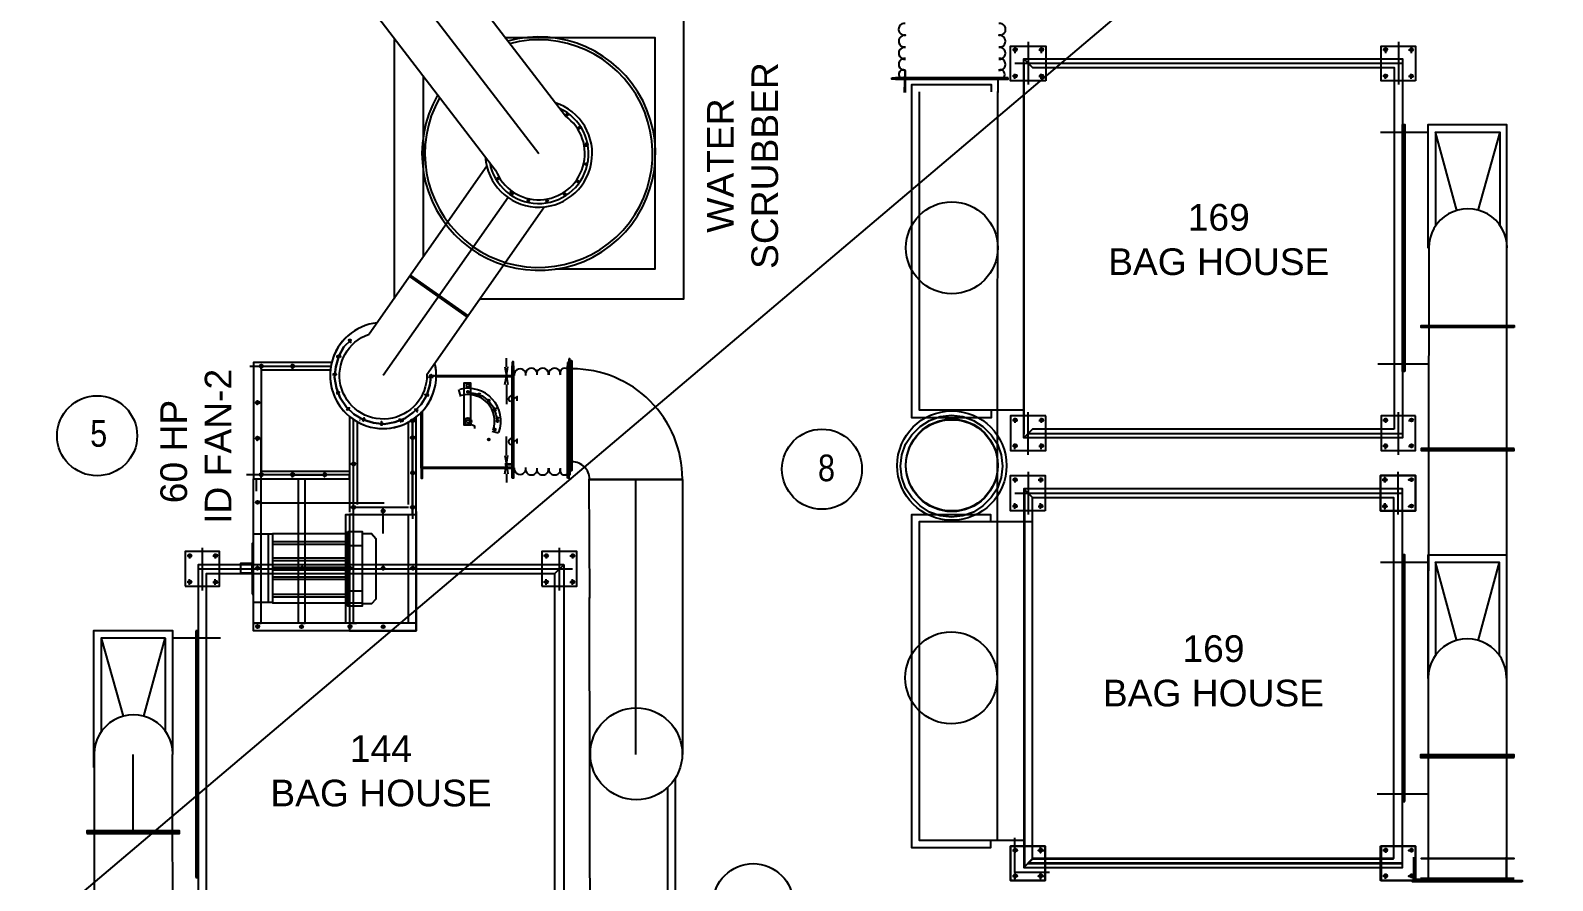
# Model space of a CAD drawing. Header units: metres. Extents: x -488 to 4759, y 38 to 2071.
# Drawn here: x 2949.15 to 2962.29, y 89.87 to 97.21 of the extents above; entities that cross this region are included whole.
import ezdxf
from ezdxf.lldxf.tags import DXFTag

# ---------------------------------------------------------------- set-up
doc = ezdxf.new("R2010")
doc.units = ezdxf.units.M
doc.header["$MEASUREMENT"] = 0
doc.layers.add('0 @ 1', color=7, linetype='Continuous')
doc.styles.add('ARIAL', font='arial.ttf', dxfattribs={"height": 0.8})
doc.styles.add('Arial narrow', font='ARIALN.TTF', dxfattribs={"height": 0.6})
doc.styles.add('CODE', font='swissc.ttf', dxfattribs={"height": 0.25})
tags = doc.linetypes.add('00$1$HIDDEN', pattern=[0.375, 0.25, -0.125]).pattern_tags.tags
tags[6:7] = [DXFTag(74, 4), DXFTag(75, 0), DXFTag(340, '0'), DXFTag(46, 1.0), DXFTag(50, 0.0), DXFTag(44, 0.0), DXFTag(45, 0.0)]
tags[4:5] = [DXFTag(74, 4), DXFTag(75, 0), DXFTag(340, '0'), DXFTag(46, 1.0), DXFTag(50, 0.0), DXFTag(44, 0.0), DXFTag(45, 0.0)]
doc.dimstyles.new('OUTER', dxfattribs={"dimscale": 0, "dimtxt": 0.3, "dimasz": 0.18, "dimexe": 0.18, "dimexo": 0.0625, "dimgap": 0.09, "dimtad": 0, "dimzin": 0, "dimdsep": 46, "dimtxsty": 'CODE', "dimcen": 0.09, "dimse1": 1, "dimse2": 1, "dimclrd": 8, "dimclrt": 1, "dimadec": 0, "dimazin": 0, "dimtfac": 1, "dimtofl": 0, "dimtmove": 0, "dimatfit": 3, "dimfxl": 0, "dimtolj": 1, "dimtzin": 0, "dimarcsym": 0})

# ---------------------------------------------------------------- blocks, each defined once
blk = doc.blocks.new('_ArchTick')
at = {"const_width": 0.15}
blk.add_lwpolyline([(-0.5, -0.5), (0.5, 0.5)], dxfattribs=at)
blk = doc.blocks.new('*D399')
at = {"color": 0, "lineweight": -2}
for p, q in [((2934.464, 104.15), (2948.758, 104.15)), ((2963.945, 104.15), (2949.652, 104.15))]:
    blk.add_line(p, q, dxfattribs=at)
at = {"layer": 'Defpoints', "color": 0, "lineweight": -2}
for p in [(2963.945, 104.15), (2934.464, 100.161), (2963.945, 95.929)]:
    blk.add_point(p, dxfattribs=at)
at = {"color": 0, "lineweight": -2, "xscale": 0.2, "yscale": 0.2, "zscale": 0.2, "rotation": 180}
blk.add_blockref('_ArchTick', (2934.464, 104.15), dxfattribs=at)
at = {"color": 0, "lineweight": -2, "xscale": 0.2, "yscale": 0.2, "zscale": 0.2}
blk.add_blockref('_ArchTick', (2963.945, 104.15), dxfattribs=at)
at = {"color": 0, "lineweight": -2, "insert": (2949.205, 104.15), "char_height": 0.25, "attachment_point": 5, "style": 'CODE'}
blk.add_mtext('\\A1;29.48', dxfattribs=at)

msp = doc.modelspace()

# ---------------------------------------------------------------- linework, layer by layer
at = {"linetype": '00$1$HIDDEN', "lineweight": -2, "ltscale": 2}
msp.add_line((2949.37445, 89.57484), (2964.17391, 102.11778), dxfattribs=at)
for p, q in [((2951.36498, 98.98024), (2953.53964, 96.14547)), ((2951.78341, 99.06231), (2953.76968, 96.47061)), ((2953.09092, 96.03641), (2952.07453, 94.58679)), ((2953.27454, 95.76736), (2952.19699, 94.23052)), ((2952.42378, 95.0849), (2952.92291, 94.73493)), ((2952.42742, 95.0901), (2952.92656, 94.74013)), ((2952.43107, 95.0953), (2952.9302, 94.74533))]:
    msp.add_line(p, q)
for points in [[(2950.99161, 98.84002), (2953.1674, 96.0038, 1.34999671), (2953.76968, 96.47061)], [(2956.70384, 97.26966, 1.13234394), (2956.70489, 97.16746, 1.13234394), (2956.70594, 97.06526)], [(2957.51067, 97.06526, 1.13231524), (2957.51173, 97.16746, 1.13231524), (2957.51278, 97.26966)], [(2953.59006, 95.68644), (2952.57367, 94.23683, -1.96240771), (2952.07453, 94.58679)]]:
    msp.add_lwpolyline(points, format="xyb")
for points in [[(2953.03395, 94.8933), (2953.85404, 94.8933), (2954.79181, 94.8933), (2954.79181, 97.39764), (2953.89198, 97.39764), (2953.38787, 97.39764), (2953.05117, 97.39764)], [(2952.2929, 97.1321), (2952.2929, 96.14547), (2952.2929, 94.8933)], [(2953.24443, 97.14829), (2953.48002, 97.14829), (2953.89198, 97.14829), (2954.54246, 97.14829), (2954.54246, 95.14807), (2953.68437, 95.14807)], [(2957.7642, 97.11159), (2957.7642, 96.74298)], [(2960.96238, 97.11159), (2960.96238, 96.74298)], [(2957.91598, 96.77551), (2957.61243, 96.77551), (2957.61243, 97.07364), (2957.91598, 97.07364), (2957.91598, 96.77551)], [(2957.67205, 97.04112), (2957.62869, 97.04112)], [(2957.65037, 97.0628), (2957.65037, 97.01402)], [(2957.85635, 97.04112), (2957.89972, 97.04112)], [(2957.87804, 97.0628), (2957.87804, 97.01402)], [(2961.10874, 96.77551), (2960.8106, 96.77551), (2960.8106, 97.07364), (2961.10874, 97.07364), (2961.10874, 96.77551)], [(2960.87023, 97.04112), (2960.82687, 97.04112)], [(2960.84855, 97.0628), (2960.84855, 97.01402)], [(2961.04911, 97.04112), (2961.09248, 97.04112)], [(2961.07079, 97.0628), (2961.07079, 97.01402)], [(2956.69634, 96.67252), (2956.70176, 96.86424), (2956.70176, 96.67252)], [(2957.65037, 96.92729), (2960.9949, 96.92729)], [(2957.72626, 96.96523), (2960.9949, 96.96523), (2960.9949, 93.69116), (2957.72626, 93.69116)], [(2957.72626, 96.93271), (2957.72626, 93.72369)], [(2952.54225, 96.81038), (2952.54225, 96.14547), (2952.54225, 95.25386)], [(2956.58792, 96.79919), (2957.56364, 96.79919), (2957.56364, 96.78835), (2956.58792, 96.78835), (2956.58792, 96.79919)], [(2957.59074, 96.79919), (2956.62045, 96.79919), (2956.62045, 96.78835), (2957.59074, 96.78835), (2957.59074, 96.79919)], [(2957.44439, 93.92967), (2957.44439, 93.86462), (2956.76138, 93.86462), (2956.76138, 95.3282), (2956.76138, 96.74298), (2957.44439, 96.74298), (2957.44439, 96.67794)], [(2957.50401, 96.78835), (2957.50401, 96.67252)], [(2957.67205, 96.81345), (2957.62869, 96.81345)], [(2957.65037, 96.79177), (2957.65037, 96.83513)], [(2957.85635, 96.81345), (2957.89972, 96.81345)], [(2957.87804, 96.79177), (2957.87804, 96.83513)], [(2960.87023, 96.81345), (2960.82687, 96.81345)], [(2960.84855, 96.79177), (2960.84855, 96.83513)], [(2961.04911, 96.81345), (2961.09248, 96.81345)], [(2961.07079, 96.79177), (2961.07079, 96.83513)], [(2957.72626, 93.92967), (2956.82643, 93.92967), (2956.82643, 95.3282), (2956.82643, 96.67794)], [(2957.49859, 90.21653), (2957.49859, 93.45266), (2957.50401, 96.68336)], [(2960.80518, 96.33101), (2961.21715, 96.33101)], [(2961.00575, 96.39606), (2961.00575, 94.26575)], [(2961.21715, 95.3282), (2961.21715, 96.39606), (2961.89473, 96.39606), (2961.89473, 95.21436)], [(2961.2822, 96.33101), (2961.2822, 95.52334)], [(2961.4665, 95.65343), (2961.2822, 96.33101), (2961.8351, 96.33101), (2961.64538, 95.65343)], [(2961.8351, 96.33101), (2961.8351, 95.52334)], [(2953.94077, 96.22136), (2953.96245, 96.22678)], [(2953.31198, 95.80939), (2953.30113, 95.78771)], [(2953.88114, 95.87986), (2953.88114, 95.87444)], [(2961.89473, 95.3282), (2961.89473, 91.50122), (2961.89473, 89.86961), (2961.09248, 89.86961)], [(2961.22257, 95.3282), (2961.21715, 91.61506), (2961.21715, 89.86961)], [(2961.15752, 94.65604), (2961.95978, 94.65604)], [(2951.91747, 94.53643), (2951.85819, 94.47716), (2951.81483, 94.39585), (2951.78773, 94.3037), (2951.77688, 94.21154), (2951.79315, 94.11939), (2951.82567, 94.03808), (2951.87988, 93.95677), (2951.94492, 93.89715), (2952.02623, 93.84836), (2952.11296, 93.82126), (2952.20511, 93.81042), (2952.29727, 93.82668), (2952.384, 93.8592), (2952.45988, 93.91341), (2952.52493, 93.97846), (2952.57372, 94.05977), (2952.60082, 94.1465), (2952.61166, 94.23865), (2952.61166, 94.22239), (2952.60082, 94.23323), (2952.61166, 94.22239), (2952.60082, 94.22239), (2952.60082, 94.23323), (2952.61166, 94.22239), (2952.60082, 94.22239), (2952.60082, 94.23323), (2952.61166, 94.22239), (2952.61166, 94.23865), (2952.60082, 94.1465), (2952.57372, 94.05977), (2952.52493, 93.97846), (2952.45988, 93.91341), (2952.384, 93.8592), (2952.29727, 93.82668), (2952.20511, 93.81042), (2952.11296, 93.82126), (2952.02623, 93.84836), (2951.94492, 93.89715), (2951.87988, 93.95677), (2951.82567, 94.03808), (2951.79315, 94.11939), (2951.77688, 94.21154), (2951.78773, 94.3037), (2951.81483, 94.39585), (2951.85819, 94.47716), (2951.92324, 94.5422)], [(2951.81483, 94.38501), (2951.79315, 94.39043)], [(2953.26214, 94.3037), (2953.26214, 94.37958)], [(2953.31093, 94.34706), (2953.31093, 93.37135), (2953.32177, 93.37135), (2953.32177, 94.34706), (2953.31093, 94.34706)], [(2953.79878, 94.37416), (2953.79878, 93.39845), (2953.80962, 93.39845), (2953.80962, 94.37416), (2953.79878, 94.37416)], [(2951.76062, 94.34164), (2951.07762, 94.34164), (2951.07762, 93.33882), (2951.90698, 93.33882), (2951.90698, 93.37135), (2951.01799, 93.37135)], [(2951.74978, 94.30912), (2951.0451, 94.30912)], [(2951.12641, 94.30912), (2951.15893, 94.30912), (2951.14267, 94.30912), (2951.14267, 94.30912), (2951.14267, 94.28743), (2951.14267, 94.32538), (2951.14267, 94.30912), (2951.14267, 94.30912), (2951.14267, 94.30912), (2951.14267, 93.99472), (2951.09388, 93.99472), (2951.12641, 93.99472), (2951.11015, 93.99472), (2951.11015, 93.99472), (2951.11015, 93.97846), (2951.11015, 94.01098), (2951.11015, 93.99472), (2951.11015, 93.99472), (2951.11015, 93.99472)], [(2951.39744, 94.30912), (2951.42996, 94.30912), (2951.4137, 94.30912), (2951.4137, 94.30912), (2951.4137, 94.28743), (2951.4137, 94.32538), (2951.4137, 94.30912), (2951.4137, 94.30912), (2951.4137, 94.30912), (2951.14267, 94.30912), (2951.14267, 94.32538)], [(2951.74436, 94.27659), (2951.14267, 94.27659), (2951.14267, 93.40387), (2951.90698, 93.40387)], [(2951.69015, 94.30912), (2951.4137, 94.30912), (2951.4137, 94.3308)], [(2952.52493, 93.43097), (2952.52493, 93.91341), (2952.52493, 93.43097), (2953.32177, 93.43097), (2953.32177, 94.22781), (2952.64961, 94.22781)], [(2952.64961, 94.22239), (2953.32177, 94.22239), (2953.32177, 93.43639), (2952.52493, 93.43639), (2952.52493, 93.91341), (2952.52493, 93.34424), (2952.53577, 93.34424), (2952.53577, 93.92425)], [(2953.24588, 94.3037), (2953.26214, 94.22781), (2953.27298, 94.3037)], [(2953.31093, 94.22781), (2953.24588, 94.22781)], [(2953.31093, 94.22239), (2953.24588, 94.22239)], [(2953.24588, 94.15192), (2953.26214, 94.22239), (2953.27298, 94.15192)], [(2953.26214, 94.22781), (2953.26214, 94.22239)], [(2953.31093, 93.34424), (2953.31093, 94.31454), (2953.32177, 94.31454), (2953.32177, 93.34424), (2953.31093, 93.34424)], [(2953.78794, 94.34164), (2953.78794, 93.37135), (2953.79878, 93.37135), (2953.79878, 94.34164), (2953.78794, 94.34164)], [(2953.78794, 93.34424), (2953.78794, 94.31454), (2953.79878, 94.31454), (2953.79878, 93.34424), (2953.78794, 93.34424)], [(2953.79878, 93.37135), (2953.79878, 94.34164), (2953.80962, 94.34164), (2953.80962, 93.37135), (2953.79878, 93.37135)], [(2960.7835, 94.3308), (2961.22257, 94.3308)], [(2952.86643, 94.04893), (2952.85017, 94.10855)], [(2952.95316, 93.805), (2952.95316, 94.16276), (2952.89354, 94.16276), (2952.89354, 93.805), (2952.95316, 93.805), (2952.9369, 93.82126), (2952.95858, 93.81584)], [(2952.92606, 94.08687), (2952.99111, 94.07603), (2953.05073, 94.05435), (2953.10494, 94.01098), (2953.14831, 93.95677), (2953.16999, 93.89715), (2953.18083, 93.8321)], [(2953.26214, 94.15192), (2953.26214, 93.98388)], [(2953.13746, 93.93509), (2953.19167, 93.95677)], [(2953.35429, 94.01098), (2953.35429, 94.04893), (2953.32719, 94.03266), (2953.32719, 94.03808), (2953.32177, 94.04893), (2953.31635, 94.04893), (2953.3055, 94.05435), (2953.30008, 94.05435), (2953.28924, 94.04893), (2953.28382, 94.04351), (2953.2784, 94.03266), (2953.2784, 94.02182), (2953.28382, 94.01098), (2953.28924, 94.01098), (2953.29466, 94.00556)], [(2957.49859, 93.44723), (2957.49859, 93.98388)], [(2951.90698, 93.87547), (2951.90698, 93.05153)], [(2951.92324, 93.4635), (2951.95577, 93.4635), (2951.9395, 93.4635), (2951.9395, 93.4635), (2951.9395, 93.44723), (2951.9395, 93.48518), (2951.9395, 93.4635), (2951.9395, 93.4635), (2951.9395, 93.4635), (2951.9395, 93.83752)], [(2951.9395, 93.00274), (2951.9395, 93.85378)], [(2951.97203, 93.8321), (2951.97203, 93.11658)], [(2951.99913, 93.84294), (2951.99371, 93.84294)], [(2952.35147, 93.84836), (2952.35689, 93.8321)], [(2952.41652, 93.11658), (2952.41652, 93.8321)], [(2952.43278, 93.38761), (2952.46531, 93.38761), (2952.44904, 93.38761), (2952.44904, 93.38761), (2952.44904, 93.37135), (2952.44904, 93.40929), (2952.44904, 93.38761), (2952.44904, 93.38761), (2952.44904, 93.38761), (2952.44904, 93.69116), (2952.43278, 93.69116), (2952.46531, 93.69116), (2952.44904, 93.69116), (2952.44904, 93.69116), (2952.44904, 93.66948), (2952.44904, 93.70743), (2952.44904, 93.69116), (2952.44904, 93.69116), (2952.44904, 93.69116), (2952.44904, 93.85378), (2952.44904, 93.84294), (2952.44904, 92.9919)], [(2952.46531, 93.83752), (2952.43278, 93.83752), (2952.44904, 93.83752), (2952.44904, 93.83752), (2952.44904, 93.82126), (2952.44904, 93.85378), (2952.44904, 93.83752), (2952.44904, 93.83752), (2952.44904, 93.83752), (2952.47073, 93.83752)], [(2952.48157, 93.05153), (2952.48157, 93.87547)], [(2956.66381, 93.44723), (2956.67465, 93.54481), (2956.70718, 93.63696), (2956.76138, 93.71827), (2956.83185, 93.78873), (2956.91316, 93.84294), (2957.00531, 93.87547), (2957.10289, 93.88631), (2957.20046, 93.87547), (2957.29261, 93.84294), (2957.37392, 93.78873), (2957.44439, 93.71827), (2957.49859, 93.63696), (2957.53112, 93.54481), (2957.54196, 93.44723), (2957.53112, 93.34966), (2957.49859, 93.25751), (2957.44439, 93.1762), (2957.37392, 93.10573), (2957.29261, 93.05153), (2957.20046, 93.019), (2957.10289, 93.00816), (2957.00531, 93.019), (2956.91316, 93.05153), (2956.83185, 93.10573), (2956.76138, 93.1762), (2956.70718, 93.25751), (2956.67465, 93.34966), (2956.66381, 93.44723)], [(2957.91598, 93.88089), (2957.61243, 93.88089), (2957.61243, 93.58275), (2957.91598, 93.58275), (2957.91598, 93.88089)], [(2957.67205, 93.84294), (2957.62869, 93.84294)], [(2957.65037, 93.86462), (2957.65037, 93.82126)], [(2957.7642, 93.54481), (2957.7642, 93.91341)], [(2957.85635, 93.84294), (2957.89972, 93.84294)], [(2957.87804, 93.86462), (2957.87804, 93.82126)], [(2961.10874, 93.88089), (2960.8106, 93.88089), (2960.8106, 93.58275), (2961.10874, 93.58275), (2961.10874, 93.88089)], [(2960.87023, 93.84294), (2960.82686, 93.84294)], [(2960.84855, 93.86462), (2960.84855, 93.82126)], [(2960.96238, 93.54481), (2960.96238, 93.91341)], [(2961.04911, 93.84294), (2961.09248, 93.84294)], [(2951.12641, 93.37135), (2951.15893, 93.37135), (2951.14267, 93.37135), (2951.14267, 93.37135), (2951.14267, 93.39303), (2951.14267, 93.35508), (2951.14267, 93.37135), (2951.14267, 93.37135), (2951.14267, 93.37135), (2951.14267, 93.68574), (2951.09388, 93.68574), (2951.12641, 93.68574), (2951.11015, 93.68574), (2951.11015, 93.68574), (2951.11015, 93.702), (2951.11015, 93.66948), (2951.11015, 93.68574), (2951.11015, 93.68574), (2951.11015, 93.68574)], [(2952.95316, 93.81042), (2952.98569, 93.79416), (2952.98569, 93.77247)], [(2953.13746, 93.75079), (2953.19167, 93.73453)], [(2953.26214, 93.53939), (2953.26214, 93.702)], [(2953.35429, 93.64238), (2953.35429, 93.68032), (2953.32719, 93.65864), (2953.32719, 93.66948), (2953.32177, 93.6749), (2953.31635, 93.68032), (2953.3055, 93.68574), (2953.30008, 93.68574), (2953.28924, 93.68032), (2953.28382, 93.6749), (2953.2784, 93.66406), (2953.2784, 93.65322), (2953.28382, 93.64238), (2953.28924, 93.63696), (2953.29466, 93.63154)], [(2957.7642, 93.72911), (2960.9949, 93.72911)], [(2957.67205, 93.62069), (2957.62869, 93.62069)], [(2957.65037, 93.59359), (2957.65037, 93.64238)], [(2957.85635, 93.62069), (2957.89972, 93.62069)], [(2957.87804, 93.59359), (2957.87804, 93.64238)], [(2960.87023, 93.62069), (2960.82686, 93.62069)], [(2960.84855, 93.59359), (2960.84855, 93.64238)], [(2961.04911, 93.62069), (2961.09248, 93.62069)], [(2961.15752, 93.59359), (2961.95978, 93.59359)], [(2951.87446, 92.09207), (2951.87446, 93.02985), (2951.9395, 93.02985), (2951.9395, 93.08947), (2951.9395, 93.4635), (2951.91782, 93.4635)], [(2953.24588, 93.53939), (2953.26214, 93.4635), (2953.27298, 93.53939)], [(2953.31093, 93.4635), (2953.24588, 93.4635)], [(2953.31093, 93.45808), (2953.24588, 93.45808)], [(2953.24588, 93.38219), (2953.26214, 93.45808), (2953.27298, 93.38219)], [(2953.26214, 93.45808), (2953.26214, 93.4635)], [(2952.48157, 92.02703), (2952.48157, 92.09207), (2951.07762, 92.09207), (2951.14267, 92.09207), (2951.14267, 93.34966)], [(2951.9395, 92.97564), (2951.9395, 93.02985), (2951.90698, 93.02985), (2951.90698, 92.02703), (2951.07762, 92.02703), (2951.07762, 92.34142), (2951.07762, 93.33882)], [(2951.90698, 92.02703), (2952.48157, 92.02703), (2952.48157, 93.02985), (2952.48157, 92.02703), (2951.07762, 92.02703), (2951.07762, 93.33882), (2951.11015, 93.33882)], [(2951.0993, 93.3334), (2951.0993, 93.23041)], [(2951.39744, 93.37135), (2951.42996, 93.37135), (2951.4137, 93.37135), (2951.4137, 93.37135), (2951.4137, 93.39303), (2951.4137, 93.35508), (2951.4137, 93.37135), (2951.4137, 93.37135), (2951.4137, 93.37135), (2951.14267, 93.37135), (2951.14267, 93.35508)], [(2951.4137, 93.34966), (2951.4137, 93.37135), (2951.69015, 93.37135), (2951.69015, 93.35508)], [(2951.46249, 93.33882), (2951.46249, 92.09207)], [(2951.49501, 92.09207), (2951.52211, 92.09207), (2951.52211, 93.33882)], [(2951.67389, 93.37135), (2951.70642, 93.37135), (2951.69015, 93.37135), (2951.69015, 93.37135), (2951.69015, 93.39303), (2951.69015, 93.35508), (2951.69015, 93.37135), (2951.69015, 93.37135), (2951.69015, 93.37135)], [(2952.44904, 93.02985), (2952.44904, 93.38761), (2952.4382, 93.38761)], [(2953.26214, 93.38219), (2953.26214, 93.3063)], [(2953.97224, 93.3334), (2953.97766, 92.3089)], [(2954.7745, 93.3334), (2953.97224, 93.3334), (2954.77992, 93.3334), (2954.77992, 90.95916)], [(2954.37879, 90.95916), (2954.37879, 93.3334)], [(2957.91056, 93.06237), (2957.61243, 93.06237), (2957.61243, 93.36592), (2957.91056, 93.36592), (2957.91056, 93.06237)], [(2957.67205, 93.32798), (2957.62869, 93.32798)], [(2957.65037, 93.34966), (2957.65037, 93.3063)], [(2957.7642, 93.39845), (2957.7642, 93.02985)], [(2957.85093, 93.32798), (2957.8943, 93.32798)], [(2957.87262, 93.34966), (2957.87262, 93.3063)], [(2961.10874, 93.06237), (2960.80518, 93.06237), (2960.80518, 93.36592), (2961.10874, 93.36592), (2961.10874, 93.06237)], [(2961.10874, 93.36592), (2960.80518, 93.36592), (2960.80518, 93.06237), (2961.10874, 93.06237), (2961.10874, 93.36592)], [(2960.95696, 93.39845), (2960.95696, 93.02985)], [(2957.65037, 93.21415), (2960.9949, 93.21415)], [(2957.80215, 93.1762), (2957.72626, 93.25209), (2957.72626, 89.98345), (2960.9949, 89.98345), (2960.9949, 93.25209), (2957.72626, 93.25209)], [(2957.72626, 93.21957), (2957.72626, 90.01055)], [(2960.91902, 90.05391), (2957.80215, 90.05391), (2957.72626, 89.98345), (2957.80215, 90.05933), (2957.80215, 93.1762), (2960.91902, 93.1762), (2960.91902, 90.05933), (2957.80215, 90.05933)], [(2957.73168, 93.24667), (2957.73168, 89.98887)], [(2952.13465, 93.12742), (2951.15351, 93.12742)], [(2952.20511, 93.12742), (2951.85819, 93.12742)], [(2951.90698, 93.02985), (2952.48157, 93.02985)], [(2952.41652, 93.08947), (2951.97203, 93.08947), (2951.91782, 93.08947)], [(2951.92324, 93.08947), (2951.95577, 93.08947), (2951.9395, 93.08947), (2951.9395, 93.08947), (2951.9395, 93.07321), (2951.9395, 93.10573), (2951.9395, 93.08947), (2951.9395, 93.08947), (2951.9395, 93.08947)], [(2951.9395, 92.09207), (2951.9395, 93.03527)], [(2952.17801, 93.05695), (2952.21054, 93.05695), (2952.19427, 93.05695), (2952.19427, 93.05695), (2952.19427, 93.04069), (2952.19427, 93.07863), (2952.19427, 93.05695), (2952.19427, 93.05695), (2952.19427, 93.05695)], [(2952.19427, 93.08947), (2952.19427, 92.86723)], [(2952.19427, 93.02985), (2952.19427, 92.88891)], [(2952.48157, 92.09207), (2952.41652, 92.09207), (2952.41652, 93.02985)], [(2952.48157, 93.05695), (2952.48157, 93.02985), (2952.48157, 93.08947), (2952.42736, 93.08947)], [(2952.43278, 93.08947), (2952.46531, 93.08947), (2952.44904, 93.08947), (2952.44904, 93.08947), (2952.44904, 93.07321), (2952.44904, 93.10573), (2952.44904, 93.08947), (2952.44904, 93.08947), (2952.44904, 93.08947)], [(2957.43896, 90.21653), (2957.43896, 90.15149), (2956.76138, 90.15149), (2956.76138, 91.61506), (2956.76138, 93.02985), (2957.43896, 93.02985), (2957.43896, 92.97022)], [(2957.67205, 93.10031), (2957.62869, 93.10031)], [(2957.65037, 93.07863), (2957.65037, 93.12742)], [(2957.85093, 93.10031), (2957.8943, 93.10031)], [(2957.87262, 93.07863), (2957.87262, 93.12742)], [(2957.72626, 90.21653), (2956.82643, 90.21653), (2956.82643, 91.61506), (2956.82643, 92.97022), (2957.80215, 92.97022)], [(2951.06678, 92.34142), (2951.07762, 92.34142), (2951.07762, 92.7805), (2951.06678, 92.7805), (2951.06678, 92.34142)], [(2951.24566, 92.27096), (2951.20772, 92.27096), (2951.07762, 92.27096), (2951.07762, 92.86181), (2951.20772, 92.86181), (2951.24566, 92.86181)], [(2951.20772, 92.27096), (2951.20772, 92.86181)], [(2952.01539, 92.26554), (2951.24566, 92.26554), (2951.24566, 92.86723), (2951.89072, 92.86723)], [(2951.24566, 92.79676), (2951.89072, 92.79676)], [(2951.24566, 92.77508), (2951.89072, 92.77508)], [(2952.01539, 92.86723), (2952.0967, 92.86723), (2952.13465, 92.82386), (2952.13465, 92.29806), (2952.0967, 92.26011), (2952.01539, 92.26011)], [(2950.48724, 92.41189), (2950.78537, 92.41189), (2950.78537, 92.71003), (2950.48724, 92.71003), (2950.48724, 92.41189)], [(2950.54687, 92.67208), (2950.5035, 92.67208)], [(2950.52518, 92.69377), (2950.52518, 92.6504)], [(2950.6336, 92.74255), (2950.6336, 92.37395)], [(2950.72575, 92.67208), (2950.76911, 92.67208)], [(2950.74743, 92.69377), (2950.74743, 92.6504)], [(2951.24566, 92.65582), (2951.89072, 92.65582)], [(2951.24566, 92.63414), (2951.89072, 92.63414)], [(2952.01539, 92.75881), (2951.89072, 92.75881)], [(2953.5657, 92.41189), (2953.86925, 92.41189), (2953.86925, 92.71003), (2953.5657, 92.71003), (2953.5657, 92.41189)], [(2953.62532, 92.67208), (2953.58196, 92.67208)], [(2953.60364, 92.69377), (2953.60364, 92.6504)], [(2953.71747, 92.74255), (2953.71747, 92.37395)], [(2953.80962, 92.67208), (2953.85299, 92.67208)], [(2953.83131, 92.69377), (2953.83131, 92.6504)], [(2961.00575, 92.68292), (2961.00575, 90.55261)], [(2961.21715, 91.61506), (2961.21715, 92.68292), (2961.89473, 92.68292), (2961.89473, 91.50122)], [(2953.75542, 92.59619), (2950.60107, 92.59619), (2950.60107, 89.32755), (2953.75542, 89.32755), (2953.67953, 89.40344), (2950.67154, 89.40344), (2950.67154, 92.52031), (2953.67953, 92.52031)], [(2953.83131, 92.55825), (2950.60107, 92.55825)], [(2950.96425, 92.52573), (2951.06678, 92.52573), (2951.06678, 92.60704), (2950.96425, 92.60704), (2950.96425, 92.52573)], [(2951.09388, 92.56367), (2951.12641, 92.56367), (2951.11015, 92.56367), (2951.11015, 92.56367), (2951.11015, 92.56367), (2951.11015, 92.56367)], [(2951.24566, 92.57451), (2951.89072, 92.57451)], [(2951.24566, 92.55283), (2951.89072, 92.55283)], [(2951.47875, 92.56367), (2951.51127, 92.56367), (2951.49501, 92.56367), (2951.49501, 92.56367), (2951.49501, 92.56367), (2951.49501, 92.56367)], [(2951.89072, 92.56367), (2951.92324, 92.56367), (2951.90698, 92.56367), (2951.90698, 92.56367), (2951.90698, 92.56367), (2951.90698, 92.56367)], [(2952.17259, 92.56367), (2952.21054, 92.56367), (2952.19427, 92.56367), (2952.19427, 92.56367), (2952.19427, 92.56367), (2952.19427, 92.56367)], [(2952.43278, 92.56367), (2952.46531, 92.56367), (2952.44904, 92.56367), (2952.44904, 92.56367), (2952.44904, 92.56367), (2952.44904, 92.56367)], [(2953.67953, 89.40344), (2953.67953, 92.52031), (2953.75542, 92.59619), (2953.75542, 89.32755)], [(2953.75542, 92.56367), (2953.75542, 89.36007)], [(2960.80518, 92.61788), (2961.21715, 92.61788)], [(2961.2822, 92.61788), (2961.2822, 91.81562)], [(2961.4665, 91.9403), (2961.2822, 92.61788), (2961.82968, 92.61788), (2961.64538, 91.9403)], [(2961.82968, 92.61788), (2961.82968, 91.81562)], [(2950.54687, 92.44442), (2950.5035, 92.44442)], [(2950.52518, 92.42273), (2950.52518, 92.47152)], [(2950.72575, 92.44442), (2950.76911, 92.44442)], [(2950.74743, 92.42273), (2950.74743, 92.47152)], [(2951.24566, 92.4932), (2951.89072, 92.4932)], [(2951.24566, 92.47152), (2951.89072, 92.47152)], [(2953.62532, 92.44442), (2953.58196, 92.44442)], [(2953.60364, 92.42273), (2953.60364, 92.47152)], [(2953.80962, 92.44442), (2953.85299, 92.44442)], [(2953.83131, 92.42273), (2953.83131, 92.47152)], [(2951.24566, 92.34142), (2951.89072, 92.34142)], [(2951.24566, 92.31974), (2951.89072, 92.31974)], [(2952.01539, 92.36853), (2951.89072, 92.36853)], [(2953.98308, 89.08362), (2953.97766, 92.31432)], [(2950.38041, 90.95916), (2950.38041, 92.02703), (2949.69741, 92.02703), (2949.69741, 90.84533)], [(2950.57939, 89.89672), (2950.60107, 89.89672), (2950.60107, 92.02703), (2950.57939, 92.02703)], [(2950.58098, 92.02703), (2950.58098, 89.89672)], [(2950.59023, 92.02703), (2950.59023, 89.89672)], [(2951.09388, 92.05955), (2951.12641, 92.05955), (2951.11015, 92.05955), (2951.11015, 92.05955), (2951.11015, 92.05955), (2951.11015, 92.05955)], [(2951.47333, 92.05955), (2951.50585, 92.05955), (2951.48959, 92.05955), (2951.48959, 92.05955), (2951.48959, 92.05955), (2951.48959, 92.05955)], [(2951.89072, 92.05955), (2951.92324, 92.05955), (2951.90698, 92.05955), (2951.90698, 92.05955), (2951.90698, 92.05955), (2951.90698, 92.05955)], [(2951.96661, 92.09207), (2951.90698, 92.09207), (2951.96661, 92.09207)], [(2952.17801, 92.05955), (2952.21054, 92.05955), (2952.19427, 92.05955), (2952.19427, 92.05955), (2952.19427, 92.05955), (2952.19427, 92.05955)], [(2949.76246, 91.96198), (2949.76246, 91.15972)], [(2950.13106, 91.28982), (2950.31537, 91.96198), (2949.76246, 91.96198), (2949.95218, 91.28982)], [(2950.31537, 91.96198), (2950.31537, 91.15972)], [(2950.79238, 91.96198), (2950.38041, 91.96198)], [(2949.70283, 90.95916), (2949.70283, 87.13219), (2949.70283, 85.506)], [(2950.37499, 90.95916), (2950.38041, 87.25144), (2950.38041, 85.506), (2949.70283, 85.506), (2949.70283, 85.70114)], [(2950.03891, 90.29784), (2950.03891, 90.95916)], [(2961.1521, 90.9429), (2961.95978, 90.9429)], [(2953.75542, 89.56064), (2954.65524, 89.56064), (2954.65524, 90.67187)], [(2954.03729, 89.56064), (2954.03729, 89.49559), (2954.72029, 89.49559), (2954.72029, 90.75318)], [(2960.77808, 90.61766), (2961.21715, 90.61766)], [(2950.44004, 90.287), (2949.63779, 90.287)], [(2957.9485, 89.94008), (2957.65037, 89.94008), (2957.65037, 90.23822)], [(2957.65037, 90.15149), (2957.65037, 90.10812), (2957.65037, 90.15691)], [(2957.87262, 90.15149), (2957.87262, 90.10812), (2957.87262, 90.15691)], [(2960.84855, 90.15149), (2960.84855, 90.10812)], [(2957.7642, 90.02139), (2960.9949, 90.02139)], [(2957.7642, 90.01597), (2960.9949, 90.01597)], [(2957.8943, 90.1298), (2957.85093, 90.1298), (2957.89972, 90.1298)], [(2960.87023, 90.1298), (2960.82686, 90.1298)], [(2961.09248, 90.07018), (2961.09248, 89.86961), (2961.89473, 89.86961), (2961.89473, 90.07018)], [(2961.51529, 90.05933), (2961.95978, 90.05933), (2961.15752, 90.05933), (2961.55865, 90.05933), (2961.47192, 90.05933)], [(2957.8943, 89.90756), (2957.85093, 89.90756), (2957.89972, 89.90756)], [(2960.87023, 89.90756), (2960.82686, 89.90756)], [(2960.84855, 89.88587), (2960.84855, 89.92924)], [(2961.08706, 89.90214), (2961.08706, 89.88045), (2961.89473, 89.88045), (2961.89473, 89.90214)], [(2961.1521, 89.89129), (2961.95978, 89.89129)], [(2961.1521, 89.88045), (2961.95978, 89.88045)], [(2962.03025, 89.85877), (2961.08163, 89.85877), (2961.08163, 89.86961), (2962.03025, 89.86961), (2962.03025, 89.85877)]]:
    msp.add_lwpolyline(points)
for points in [[(2960.92444, 93.76705), (2957.80215, 93.76705), (2957.72626, 93.69116), (2957.72626, 96.96523), (2957.80215, 96.88934), (2960.92444, 96.88934)], [(2953.79441, 96.49781), (2953.77273, 96.47071)], [(2953.90825, 96.37314), (2953.88114, 96.35687)], [(2961.01659, 94.26575), (2960.9949, 94.26575), (2960.9949, 96.39606), (2961.01659, 96.39606)], [(2953.96787, 96.21594), (2953.93535, 96.21052)], [(2953.96245, 96.0479), (2953.92993, 96.05332)], [(2953.17646, 95.9178), (2953.20356, 95.93406)], [(2953.29029, 95.79313), (2953.30656, 95.82023)], [(2953.76731, 95.77687), (2953.75105, 95.80939)], [(2953.89198, 95.89612), (2953.86488, 95.91238)], [(2953.44207, 95.72266), (2953.45291, 95.75518)], [(2953.61011, 95.71724), (2953.60469, 95.74976)], [(2961.95978, 94.6452), (2961.15752, 94.6452), (2961.15752, 94.66146), (2961.95978, 94.66146)], [(2951.89614, 94.5422), (2951.91782, 94.5151)], [(2951.79857, 94.40127), (2951.83109, 94.39043)], [(2953.81504, 93.40929), (2953.82589, 93.40929), (2953.82589, 94.3579), (2953.81504, 94.3579), (2953.81504, 93.40929), (2953.81504, 94.3579), (2953.82589, 94.3579), (2953.82589, 93.40929)], [(2953.82047, 93.40929), (2953.81504, 93.40929), (2953.81504, 94.3579), (2953.82047, 94.3579), (2953.82047, 93.40929), (2953.82047, 94.3579), (2953.81504, 94.3579), (2953.81504, 93.40929)], [(2951.76062, 94.23865), (2951.79315, 94.23865)], [(2952.62792, 94.21697), (2952.58998, 94.21697)], [(2952.60082, 94.22239), (2952.61166, 94.22239), (2952.60624, 94.21154), (2952.61166, 94.22239), (2952.61166, 94.21154), (2952.60624, 94.21154), (2952.61166, 94.22239), (2952.61166, 94.21154), (2952.60624, 94.21154), (2952.61166, 94.22239)], [(2952.61166, 94.22239), (2952.6225, 94.21697), (2952.61166, 94.21154), (2952.61166, 94.22239), (2952.61166, 94.23865), (2952.61708, 94.23323), (2952.61166, 94.22239), (2952.6225, 94.21697), (2952.61166, 94.21154), (2952.61166, 94.22239), (2952.61708, 94.23323), (2952.61166, 94.23865)], [(2952.6225, 94.21697), (2952.61166, 94.22239), (2952.6225, 94.22781), (2952.61708, 94.23323), (2952.61166, 94.22239), (2952.6225, 94.22781), (2952.63877, 94.22781), (2952.6225, 94.22781), (2952.61166, 94.22239), (2952.61708, 94.23323), (2952.6225, 94.22781), (2952.61166, 94.22239)], [(2953.80962, 94.28743), (2953.80962, 93.48518)], [(2953.82589, 93.48518), (2953.82589, 94.28201), (2953.82589, 93.48518), (2953.82589, 94.28201)], [(2951.79315, 94.07061), (2951.82025, 94.08687)], [(2951.87988, 93.92967), (2951.90698, 93.95135)], [(2952.58998, 94.05435), (2952.55746, 94.06519)], [(2953.81504, 93.96762), (2953.81504, 93.90257)], [(2952.02081, 93.8321), (2952.03165, 93.86462)], [(2952.18343, 93.79416), (2952.18343, 93.8321)], [(2952.35147, 93.82668), (2952.33521, 93.85378)], [(2952.49241, 93.91341), (2952.47073, 93.94051)], [(2953.81504, 93.59359), (2953.81504, 93.88631)], [(2961.95978, 93.59901), (2961.15752, 93.59901), (2961.15752, 93.58275), (2961.95978, 93.58275)], [(2953.82589, 93.3334), (2953.82589, 93.3334), (2953.82589, 93.3334), (2953.82589, 93.3334), (2953.82589, 93.3334), (2953.82589, 93.3334), (2953.82589, 93.3334), (2953.82589, 93.3334), (2953.82589, 93.3334), (2953.82589, 93.3334)], [(2960.82144, 93.32798), (2960.86481, 93.32798)], [(2960.84313, 93.3063), (2960.84313, 93.34966)], [(2961.09248, 93.32798), (2961.04911, 93.32798)], [(2951.11015, 93.13284), (2951.11015, 93.13284), (2951.11015, 93.13284), (2951.11015, 93.13284), (2951.12641, 93.13284), (2951.09388, 93.13284), (2951.12641, 93.13284), (2951.11015, 93.13284), (2951.11015, 93.13284), (2951.11015, 93.13284), (2951.11015, 93.13284), (2951.11015, 93.13284), (2951.11015, 93.13284), (2951.11015, 93.13284), (2951.12641, 93.13284), (2951.09388, 93.13284), (2951.12641, 93.13284), (2951.11015, 93.13284), (2951.11015, 93.13284)], [(2960.82144, 93.10031), (2960.86481, 93.10031)], [(2960.84313, 93.12742), (2960.84313, 93.07863)], [(2961.09248, 93.10031), (2961.04911, 93.10031)], [(2951.89072, 92.88349), (2952.01539, 92.88349), (2952.01539, 92.23843), (2951.89072, 92.23843)], [(2961.01659, 90.55261), (2961.01659, 92.68292), (2960.9949, 92.68292), (2960.9949, 90.55261)], [(2961.95978, 90.93206), (2961.95978, 90.95374), (2961.1521, 90.95374), (2961.1521, 90.93206)], [(2949.63779, 90.27616), (2950.44004, 90.27616), (2950.44004, 90.29784), (2949.63779, 90.29784)], [(2957.91056, 90.16775), (2957.91056, 89.86961), (2957.61243, 89.86961), (2957.61243, 90.16775), (2957.91056, 90.16775), (2957.61243, 90.16775), (2957.61243, 89.86961), (2957.91056, 89.86961)], [(2961.10874, 90.16775), (2961.10874, 89.86961), (2960.80518, 89.86961), (2960.80518, 90.16775), (2961.10874, 90.16775), (2961.10874, 89.86961), (2960.80518, 89.86961), (2960.80518, 90.16775), (2961.10874, 90.16775), (2960.8106, 90.16775), (2960.8106, 89.86961), (2961.10874, 89.86961)], [(2957.62869, 90.1298), (2957.67205, 90.1298)], [(2961.09248, 90.1298), (2961.04911, 90.1298)], [(2957.62869, 89.90756), (2957.67205, 89.90756)], [(2957.65037, 89.92924), (2957.65037, 89.88587)], [(2957.87262, 89.92924), (2957.87262, 89.88587)], [(2961.09248, 89.90756), (2961.04911, 89.90756)]]:
    msp.add_lwpolyline(points, close=True)
for centre, radius in [((2957.65308, 97.04383), 0.01355), ((2957.88075, 97.04383), 0.01355), ((2960.85126, 97.04383), 0.01355), ((2961.0735, 97.04383), 0.01355), ((2957.65308, 96.81616), 0.01355), ((2957.88075, 96.81616), 0.01355), ((2960.85126, 96.81616), 0.01355), ((2961.0735, 96.81616), 0.01355), ((2953.78628, 96.48426), 0.00813), ((2953.78628, 96.48426), 0.00813), ((2953.89469, 96.37043), 0.00813), ((2953.89469, 96.37043), 0.00813), ((2953.95432, 96.22949), 0.00813), ((2953.95432, 96.21865), 0.00813), ((2953.95432, 96.21865), 0.00813), ((2953.9489, 96.05603), 0.00813), ((2953.9489, 96.05603), 0.00813), ((2953.19001, 95.93135), 0.00813), ((2953.19001, 95.93135), 0.00813), ((2953.30385, 95.8121), 0.00813), ((2953.30385, 95.8121), 0.00813), ((2953.30927, 95.80126), 0.00813), ((2953.7646, 95.79584), 0.00813), ((2953.7646, 95.79584), 0.00813), ((2953.87843, 95.90425), 0.00813), ((2953.87843, 95.90425), 0.00813), ((2953.4502, 95.74163), 0.00813), ((2953.4502, 95.74163), 0.00813), ((2953.61282, 95.73621), 0.00813), ((2953.61282, 95.73621), 0.00813), ((2957.10624, 95.33277), 0.39656), ((2951.90969, 94.53407), 0.00813), ((2951.90969, 94.53407), 0.00813), ((2951.8067, 94.39314), 0.00813), ((2951.81754, 94.39856), 0.00813), ((2951.81754, 94.39856), 0.00813), ((2951.14538, 94.31183), 0.01355), ((2951.41641, 94.31183), 0.01355), ((2951.77959, 94.24136), 0.00813), ((2951.77959, 94.24136), 0.00813), ((2952.61437, 94.21968), 0.00813), ((2952.61437, 94.21968), 0.00813), ((2951.8067, 94.08416), 0.00813), ((2951.8067, 94.08416), 0.00813), ((2952.92877, 94.14379), 0.01355), ((2952.92877, 94.08958), 0.00813), ((2952.92877, 94.08958), 0.00813), ((2949.7276, 93.70956), 0.34553), ((2951.11286, 93.99743), 0.01355), ((2951.89343, 93.94322), 0.00813), ((2951.89343, 93.94322), 0.00813), ((2952.57643, 94.06248), 0.00813), ((2952.57643, 94.06248), 0.00813), ((2953.02634, 94.0679), 0.00813), ((2953.10765, 94.01369), 0.00813), ((2952.02894, 93.85107), 0.00813), ((2952.02894, 93.85107), 0.00813), ((2952.18614, 93.81313), 0.00813), ((2952.18614, 93.81313), 0.00813), ((2952.34334, 93.84565), 0.00813), ((2952.34334, 93.84565), 0.00813), ((2952.3596, 93.84023), 0.00813), ((2952.45175, 93.84023), 0.01355), ((2952.48428, 93.93238), 0.00813), ((2952.48428, 93.93238), 0.00813), ((2952.92877, 93.83481), 0.02981), ((2952.92877, 93.83481), 0.01355), ((2953.16186, 93.93238), 0.00813), ((2953.18354, 93.86191), 0.00813), ((2953.18354, 93.83481), 0.00813), ((2957.10636, 93.45216), 0.47209), ((2957.10624, 93.45723), 0.39656), ((2957.10624, 93.45181), 0.39656), ((2957.65308, 93.84565), 0.01355), ((2957.88075, 93.84565), 0.01355), ((2960.85126, 93.84565), 0.01355), ((2961.0735, 93.84565), 0.01355), ((2951.11286, 93.68845), 0.01355), ((2952.45175, 93.69387), 0.01355), ((2953.10765, 93.67761), 0.00813), ((2953.16186, 93.76434), 0.00813), ((2955.98474, 93.42115), 0.34553), ((2957.65308, 93.62341), 0.01355), ((2957.88075, 93.62341), 0.01355), ((2960.85126, 93.62341), 0.01355), ((2961.0735, 93.62341), 0.01355), ((2951.94221, 93.46621), 0.01355), ((2951.14538, 93.37406), 0.01355), ((2951.41641, 93.37406), 0.01355), ((2951.69286, 93.37406), 0.01355), ((2952.45175, 93.39032), 0.01355), ((2957.65308, 93.33069), 0.01355), ((2957.87533, 93.33069), 0.01355), ((2960.84584, 93.33069), 0.01355), ((2960.84584, 93.33069), 0.01355), ((2961.0735, 93.33069), 0.01355), ((2951.11286, 93.13555), 0.01355), ((2951.11286, 93.13555), 0.01355), ((2951.11286, 93.13555), 0.01355), ((2951.11286, 93.13555), 0.01355), ((2951.94221, 93.09218), 0.01355), ((2952.19698, 93.05966), 0.01355), ((2952.45175, 93.09218), 0.01355), ((2957.65308, 93.10302), 0.01355), ((2957.87533, 93.10302), 0.01355), ((2960.84584, 93.10302), 0.01355), ((2960.84584, 93.10302), 0.01355), ((2961.0735, 93.10302), 0.01355), ((2950.52789, 92.67479), 0.01355), ((2950.75014, 92.67479), 0.01355), ((2953.60635, 92.67479), 0.01355), ((2953.83402, 92.67479), 0.01355), ((2951.11286, 92.56638), 0.01355), ((2951.49772, 92.56638), 0.01355), ((2951.90969, 92.56638), 0.01355), ((2952.19698, 92.56638), 0.01355), ((2952.45175, 92.56638), 0.01355), ((2950.52789, 92.44713), 0.01355), ((2950.75014, 92.44713), 0.01355), ((2953.60635, 92.44713), 0.01355), ((2953.83402, 92.44713), 0.01355), ((2951.11286, 92.06226), 0.01355), ((2951.4923, 92.06226), 0.01355), ((2951.90969, 92.06226), 0.01355), ((2952.19698, 92.06226), 0.01355), ((2957.10081, 91.61963), 0.39656), ((2954.38214, 90.96373), 0.39656), ((2957.65308, 90.13251), 0.01355), ((2957.65308, 90.13251), 0.01355), ((2957.87533, 90.13251), 0.01355), ((2957.87533, 90.13251), 0.01355), ((2960.85126, 90.13251), 0.01355), ((2961.0735, 90.13251), 0.01355), ((2955.39099, 89.67021), 0.34553), ((2957.65308, 89.91027), 0.01355), ((2957.65308, 89.91027), 0.01355), ((2957.87533, 89.91027), 0.01355), ((2957.87533, 89.91027), 0.01355), ((2960.85126, 89.91027), 0.01355), ((2961.0735, 89.91027), 0.01355)]:
    msp.add_circle(centre, radius)
for centre, radius, start, end in [((2953.53964, 96.14547), 1.00784, 149.990214, 105.566166), ((2953.53964, 96.14547), 0.98244, 150.596413, 104.959967), ((2956.69905, 97.0133), 0.0515, 83.484445, 277.690474), ((2957.51756, 97.0133), 0.0515, 262.307609, 96.510757), ((2956.69905, 96.91573), 0.0515, 83.484445, 277.690474), ((2956.68821, 96.829), 0.04065, 67.187001, 294.352207), ((2957.52298, 96.829), 0.04066, 245.64591, 112.814218), ((2957.51756, 96.91573), 0.0515, 262.307609, 96.510757), ((2953.53964, 96.14547), 0.46179, 183.372542, 72.183838), ((2953.53964, 96.14547), 0.43004, 190.149649, 65.406732), ((2961.56141, 95.33112), 0.33884, 359.963243, 180.031377), ((2952.19684, 94.23032), 0.45822, 96.658422, 13.266659), ((2952.19684, 94.23032), 0.45822, 121.474881, 10.655974), ((2953.37869, 94.23594), 0.0515, 352.308114, 186.516179), ((2953.47626, 94.24136), 0.0515, 352.308114, 186.516179), ((2953.57383, 94.24136), 0.0515, 352.308114, 186.516179), ((2953.67682, 94.24136), 0.0515, 352.308114, 186.516179), ((2953.76355, 94.2522), 0.04066, 335.645898, 202.814194), ((2953.82963, 93.33714), 0.95029, 359.937924, 90.062607), ((2952.92877, 93.83482), 0.28458, 340.272698, 104.474241), ((2952.92877, 93.83482), 0.23037, 340.272486, 104.474774), ((2953.37868, 93.42826), 0.0515, 173.484451, 7.690474), ((2953.47626, 93.42284), 0.0515, 173.484451, 7.690474), ((2953.57383, 93.42284), 0.0515, 173.484451, 7.690474), ((2953.67682, 93.42284), 0.0515, 173.484451, 7.690474), ((2953.76355, 93.412), 0.04065, 157.187007, 24.352207), ((2953.82864, 93.33622), 0.14896, 359.959107, 90.016432), ((2961.55599, 91.61799), 0.33884, 359.963243, 180.031377), ((2950.04167, 90.96209), 0.33884, 359.963243, 180.031377)]:
    msp.add_arc(centre, radius, start, end)

# ---------------------------------------------------------------- texts
at = {"char_height": 0.23, "width": 67.6583004, "attachment_point": 8, "rotation": 90, "style": 'ARIAL'}
for s, insert in [('{\\C252;WATER \\PSCRUBBER}', (2955.60939, 96.04265)), ('{\\C252;60 HP\\P ID FAN-2}', (2950.88692, 93.57356))]:
    msp.add_mtext(s, dxfattribs=dict(at, insert=insert))
at = {"char_height": 0.23, "width": 67.6583004, "attachment_point": 8, "style": 'ARIAL'}
for s, insert in [('{\\C252;169\\PBAG HOUSE}', (2959.41015, 95.09443)), ('{\\C252;169\\PBAG HOUSE}', (2959.36422, 91.37027)), ('{\\C252;144\\PBAG HOUSE}', (2952.17779, 90.50714))]:
    msp.add_mtext(s, dxfattribs=dict(at, insert=insert))
at = {"char_height": 0.23, "style": 'Arial narrow'}
for s, insert, attachment_point in [('{\\W0.71627;\\C252; \\W1;5}', (2949.61538, 93.84463), 1), ('{\\C252;8}', (2956.09696, 93.54736), 3)]:
    msp.add_mtext_dynamic_manual_height_columns(s, width=0.23, gutter_width=1.15, heights=[0], dxfattribs=dict(at, insert=insert, attachment_point=attachment_point))

# ---------------------------------------------------------------- dimensions: what is measured, and where the dimension line sits
at = {"layer": '0 @ 1', "lineweight": -2}
dim = msp.add_linear_dim(base=(2963.94542, 104.14959), p1=(2934.46391, 100.16064), p2=(2963.94542, 95.92896), dimstyle='OUTER', override={"dimscale": 1, "dimtxt": 0.25, "dimasz": 0.2, "dimblk": 'ArchTick', "dimclrd": 0, "dimclrt": 0, "dimtix": 0, "dimtofl": 0, "dimtmove": 1, "dimatfit": 3, "dimfxl": 25.4}, dxfattribs=at)
dim.commit()
dim.dimension.update_dxf_attribs({"geometry": '*D399', "text_midpoint": (2949.20466, 104.14959)})

doc.saveas('drawing.dxf')
